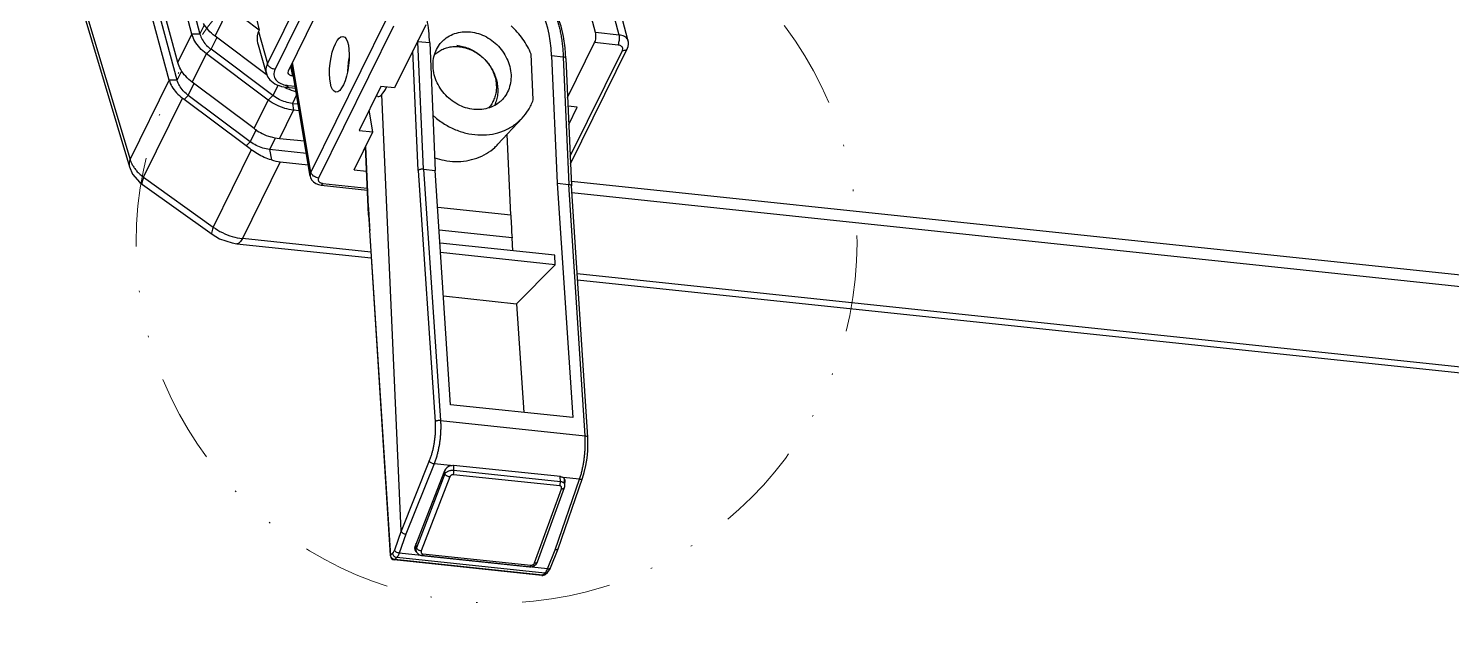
# Model space of a CAD drawing. Header units: millimetres. Extents: x 10368 to 13229, y -13270 to -11269.
# Drawn here: x 12159.2 to 12260.5, y -12797.4 to -12755.4 of the extents above; entities that cross this region are included whole.
import ezdxf

# ---------------------------------------------------------------- set-up
doc = ezdxf.new("R2010")
doc.units = ezdxf.units.MM
doc.linetypes.add('DIVIDE', pattern=[31.75, 12.7, -6.35, 0, -6.35, 0, -6.35])
doc.layers.add('hatch', color=56, linetype='Continuous', lineweight=9)

# ---------------------------------------------------------------- blocks, each defined once
blk = doc.blocks.new('u59')
at = {"color": 7, "linetype": 'Continuous'}
for p, q in [((365.902, 509.129), (138.169, 533.19)), ((138.196, 532.775), (365.929, 508.714)), ((368.221, 530.12), (368.053, 529.977)), ((368.407, 530.173), (368.238, 530.03)), ((368.238, 530.03), (378.776, 528.917)), ((368.447, 530.19), (368.407, 530.173)), ((368.407, 530.173), (378.923, 529.062)), ((368.447, 530.19), (378.963, 529.079)), ((368.753, 529.217), (366.833, 523.93)), ((368.971, 529.302), (367.051, 524.014)), ((367.829, 529.64), (367.285, 528.289)), ((368.043, 529.714), (367.501, 528.369)), ((368.043, 529.714), (378.599, 528.599)), ((376.918, 528.65), (369.223, 529.463)), ((377.014, 528.762), (369.319, 529.575)), ((378.776, 528.917), (378.923, 529.062)), ((378.923, 529.062), (378.963, 529.079)), ((367.284, 528.285), (365.545, 523.255)), ((367.501, 528.369), (365.764, 523.344)), ((367.284, 528.285), (367.285, 528.289)), ((375.004, 523.174), (377.035, 528.45)), ((375.349, 522.953), (377.379, 528.229)), ((375.373, 522.743), (377.463, 528.098)), ((377.379, 528.229), (377.386, 527.9)), ((377.412, 528.336), (377.419, 527.985)), ((377.496, 528.266), (377.463, 528.098)), ((378.131, 527.246), (378.599, 528.599)), ((378.475, 527.025), (378.945, 528.386)), ((379.067, 528.608), (379.214, 528.754)), ((379.214, 528.754), (380.704, 505.621)), ((380.723, 505.622), (379.231, 528.8)), ((376.12, 522.25), (378.131, 527.246)), ((376.461, 522.031), (378.474, 527.032)), ((378.475, 527.025), (379.847, 495.944)), ((366.302, 502.918), (142.644, 526.549)), ((151.09, 524.866), (366.347, 502.122)), ((367.172, 523.817), (374.749, 523.016)), ((365.764, 523.344), (366.933, 523.22)), ((366.805, 523.737), (366.833, 523.331)), ((366.805, 523.737), (366.805, 523.737)), ((367.117, 523.156), (374.735, 522.351)), ((367.129, 523.517), (367.155, 523.152)), ((367.129, 523.517), (374.706, 522.716)), ((375.349, 522.953), (375.357, 522.714)), ((374.706, 522.716), (374.719, 522.353)), ((374.951, 522.373), (376.12, 522.25)), ((365.18, 520.349), (366.332, 502.449)), ((365.372, 520.245), (366.524, 502.35)), ((375.663, 519.158), (365.372, 520.245)), ((367.358, 502.262), (366.244, 518.952)), ((366.244, 518.952), (374.95, 518.032)), ((376.866, 501.257), (375.663, 519.158)), ((377.25, 501.341), (376.047, 519.248)), ((370.259, 510.836), (369.742, 518.583)), ((374.95, 518.032), (376.032, 501.345)), ((370.259, 510.836), (367.493, 508.06)), ((375.453, 510.287), (370.259, 510.836)), ((367.493, 508.06), (367.523, 507.382)), ((367.493, 508.06), (375.653, 507.198)), ((390.166, 506.565), (380.598, 507.576)), ((367.523, 507.382), (375.697, 506.518)), ((370.51, 507.066), (370.571, 506.151)), ((380.624, 507.161), (389.767, 506.195)), ((370.571, 506.151), (375.756, 505.604)), ((380.721, 505.667), (380.704, 505.621)), ((387.073, 500.723), (389.767, 506.195)), ((391.921, 505.892), (391.921, 505.892)), ((396.881, 502.346), (391.921, 505.892)), ((370.66, 504.542), (370.915, 498.767)), ((370.66, 504.542), (375.861, 503.993)), ((380.786, 504.536), (380.813, 503.955)), ((389.13, 499.873), (391.841, 505.38)), ((396.801, 501.833), (391.841, 505.38)), ((380.792, 503.993), (380.794, 503.954)), ((380.811, 503.994), (380.794, 503.954)), ((380.794, 503.954), (380.984, 499.639)), ((380.813, 503.955), (381.002, 499.675)), ((384.167, 502.393), (380.867, 502.742)), ((384.034, 502.27), (380.873, 502.604)), ((366.733, 493.366), (366.332, 502.45)), ((366.925, 493.271), (366.524, 502.35)), ((367.358, 502.262), (366.524, 502.35)), ((367.758, 493.183), (367.358, 502.262)), ((379.01, 491.072), (384.338, 501.892)), ((384.936, 501.747), (386.273, 493.81)), ((396.801, 501.833), (394.027, 496.2)), ((397.066, 502.202), (396.881, 502.346)), ((397.579, 501.606), (397.066, 502.202)), ((397.812, 501.087), (397.579, 501.606)), ((366.402, 500.87), (362.35, 492.64)), ((376.433, 492.266), (376.032, 501.345)), ((376.866, 501.257), (376.032, 501.345)), ((376.866, 501.257), (377.266, 492.178)), ((377.25, 501.341), (377.626, 492.818)), ((379.559, 490.639), (384.887, 501.459)), ((381.804, 501.303), (380.473, 498.6)), ((381.804, 501.303), (380.926, 501.395)), ((384.887, 501.459), (386.2, 493.662)), ((387.073, 500.723), (385.073, 500.935)), ((387.826, 499.853), (387.703, 500.598)), ((397.761, 500.56), (394.98, 494.913)), ((404.94, 476.534), (397.761, 500.56)), ((404.995, 477.046), (397.811, 501.089)), ((366.426, 500.325), (362.718, 492.793)), ((371.576, 499.48), (369.844, 497.613)), ((385.208, 500.129), (387.826, 499.853)), ((387.419, 499.026), (387.826, 499.853)), ((389.205, 499.302), (389.506, 499.587)), ((389.506, 499.587), (393.916, 496.284)), ((379.913, 495.368), (381.453, 498.496)), ((380.473, 498.6), (380.741, 497.051)), ((381.453, 498.496), (380.473, 498.6)), ((385.353, 499.272), (387.13, 499.085)), ((387.13, 499.085), (386.129, 497.052)), ((388.78, 498.438), (389.205, 499.302)), ((389.205, 499.302), (393.615, 495.998)), ((366.526, 498.064), (365.926, 496.846)), ((388.923, 498.368), (387.922, 496.335)), ((388.923, 498.368), (393.333, 495.064)), ((365.926, 496.846), (366.583, 496.777)), ((385.719, 497.095), (386.129, 497.052)), ((386.209, 496.569), (385.801, 496.612)), ((385.91, 495.962), (386.209, 496.569)), ((386.209, 496.569), (386.129, 497.052)), ((366.611, 496.142), (364.689, 492.24)), ((369.067, 496.323), (369.211, 493.062)), ((376.715, 490.969), (378.933, 495.472)), ((378.933, 495.472), (379.913, 495.368)), ((380.12, 496.081), (380.256, 496.066)), ((386.648, 495.42), (385.99, 495.49)), ((387.219, 495.268), (387.588, 496.017)), ((387.588, 496.017), (387.922, 496.335)), ((387.588, 496.017), (391.998, 492.714)), ((387.922, 496.335), (392.332, 493.031)), ((393.615, 495.998), (393.19, 495.134)), ((393.615, 495.998), (393.916, 496.284)), ((386.515, 495.297), (386.013, 495.35)), ((386.135, 494.628), (386.183, 494.623)), ((386.183, 494.623), (386.324, 493.914)), ((386.511, 494.394), (386.487, 494.245)), ((387.973, 494.584), (391.716, 491.78)), ((388.649, 492.393), (388.063, 494.423)), ((393.333, 495.064), (392.332, 493.031)), ((394.408, 494.922), (394.082, 494.261)), ((394.408, 494.922), (400.104, 473.717)), ((394.408, 494.922), (394.979, 494.917)), ((394.98, 494.913), (400.68, 473.693)), ((386.487, 494.245), (380.925, 482.948)), ((381.881, 482.847), (387.444, 494.144)), ((382.423, 482.444), (387.986, 493.741)), ((388.627, 491.444), (387.986, 493.741)), ((394.363, 493.666), (393.362, 491.633)), ((394.363, 493.666), (400.064, 472.441)), ((363.022, 492.416), (364.689, 492.24)), ((366.925, 493.271), (367.758, 493.183)), ((391.998, 492.714), (391.573, 491.85)), ((391.998, 492.714), (392.332, 493.031)), ((362.295, 492.127), (364.345, 484.386)), ((362.943, 491.704), (364.906, 484.295)), ((362.943, 491.704), (364.623, 491.526)), ((364.623, 491.526), (366.562, 484.206)), ((376.433, 492.266), (377.266, 492.178)), ((388.579, 491.347), (388.627, 491.444)), ((391.716, 491.78), (390.715, 489.747)), ((392.791, 491.638), (392.465, 490.977)), ((398.487, 470.433), (392.791, 491.638)), ((392.791, 491.638), (393.362, 491.633)), ((393.362, 491.633), (399.063, 470.408)), ((388.746, 490.654), (388.579, 491.347)), ((388.579, 491.347), (390.715, 489.747))]:
    blk.add_line(p, q, dxfattribs=at)
for points in [[(368.053, 529.977), (367.993, 529.919), (367.891, 529.772), (367.829, 529.639)], [(369.319, 529.575), (369.242, 529.577), (369.136, 529.561), (369.033, 529.523), (368.937, 529.464), (368.855, 529.388), (368.79, 529.297), (368.753, 529.217)], [(377.412, 528.336), (377.411, 528.356), (377.391, 528.462), (377.347, 528.558), (377.282, 528.639), (377.198, 528.703), (377.099, 528.745), (377.014, 528.762)], [(366.833, 523.93), (366.813, 523.856), (366.804, 523.755), (366.805, 523.737)], [(365.545, 523.255), (365.425, 522.861), (365.313, 522.367), (365.231, 521.847), (365.181, 521.316), (365.165, 520.791), (365.18, 520.349)], [(391.921, 505.892), (391.387, 506.21), (390.497, 506.514), (390.166, 506.565)], [(380.786, 504.536), (380.753, 505.139), (380.723, 505.622)], [(384.936, 501.746), (384.914, 501.839), (384.836, 502.008), (384.713, 502.157), (384.547, 502.277), (384.347, 502.359), (384.167, 502.393)], [(362.35, 492.64), (362.305, 492.53), (362.273, 492.364), (362.28, 492.199), (362.295, 492.127)], [(366.733, 493.366), (366.788, 492.605), (366.903, 491.795), (367.076, 491.062), (367.304, 490.45), (367.578, 489.984), (367.895, 489.667), (368.25, 489.502), (368.369, 489.481)]]:
    blk.add_lwpolyline(points, dxfattribs=at)
for centre, radius, start, end in [((368.415, 529.892), 0.3, 103.93271, 130.35949), ((368.416, 529.89), 0.302, 91.84715, 103.8884), ((368.416, 529.892), 0.299, 83.98962, 91.87459), ((378.932, 528.781), 0.3, 3.66963, 83.97066), ((297.909, 500.302), 82.965, 2.55027, 3.67583), ((394.875, 499.214), 3.252, 48.33045, 53.66904), ((413.228, 531.25), 39.563, 232.47543, 233.15878), ((386.669, 495.359), 3.758, 63.18867, 73.22859), ((386.669, 495.348), 3.769, 55.14659, 63.25368), ((386.739, 495.452), 3.643, 53.16396, 55.11495), ((385.1, 492.226), 3.6, 73.2587, 76.24998), ((385.052, 492.075), 3.758, 63.18867, 73.22859), ((417.201, 527.366), 38.837, 233.16147, 233.36706), ((386.313, 493.386), 1.921, 81.09507, 83.98808), ((387.012, 494.12), 1.094, 16.10562, 19.15398), ((377.341, 492.887), 0.713, 263.98965, 267.50671), ((390.156, 492.747), 12.902, 182.52736, 182.88448)]:
    blk.add_arc(centre, radius, start, end, dxfattribs=at)
for centre, major_axis, ratio, start_param, end_param in [((376.997, 528.147), (0.439, 0.313), 0.7604472, -0.4897184, 0.2402313), ((376.413, 521.905), (2.059, 5.13), 0.0240522, -0.0529906, -0.0268129), ((367.276, 523.599), (0.441, 0.28), 0.7856511, -3.9316551, -2.8047195), ((374.906, 522.793), (0.447, 0.283), 0.7636469, -1.9312366, -0.804301), ((358.087, 492.489), (3.769, 33.288), 0.3626972, -1.1595632, -1.1072034), ((387.472, 498.308), (2.6, -1.502), 0.7360489, 1.8910266, 2.1146017), ((379.929, 494.09), (0.233, 1.987), 0.3701865, 0.4127018, 0.885125), ((379.929, 494.09), (0.188, 1.991), 0.3251293, -0.003821, 0.4049719), ((381.607, 493.912), (0.188, 1.991), 0.3251293, -1.8841409, -1.3425578), ((370.01, 495.341), (0.675, 5.962), 0.3626972, -4.3011559, -2.7565395), ((386.366, 493.138), (2.149, -1.864), 0.522124, 0.1363282, 0.6787336), ((364.782, 491.865), (0.042, 0.498), 0.3644333, 0.7500874, 2.3470637), ((378.49, 494.445), (0.587, 5.971), 0.3326606, -4.306303, -3.9835843)]:
    blk.add_ellipse(centre, major_axis=major_axis, ratio=ratio, start_param=start_param, end_param=end_param, dxfattribs=at)
blk.add_ellipse((382.862, 493.78), major_axis=(0.25, 1.985), ratio=0.330706, dxfattribs=at)
for points, start_tangent, end_tangent in [([(368.238, 530.03), (368.169, 529.954), (368.103, 529.847), (368.043, 529.714)], (-0.7554992, -0.6551496), (-0.3665252, -0.9304081)), ([(368.238, 530.03), (368.133, 530.021), (368.053, 529.977)], (-0.993332, 0.115289), (-0.7632715, -0.6460779)), ([(368.407, 530.173), (368.323, 530.17), (368.247, 530.139), (368.221, 530.12)], (-0.993332, 0.1152891), (-0.7622628, -0.6472676)), ([(368.043, 529.714), (367.941, 529.713), (367.864, 529.684), (367.829, 529.64)], (-0.992225, 0.1244573), (-0.388072, -0.921629)), ([(368.971, 529.302), (368.9, 529.302), (368.838, 529.29), (368.79, 529.266), (368.759, 529.231), (368.753, 529.217)], (-0.9952207, 0.0976516), (-0.3382365, -0.9410612)), ([(369.223, 529.463), (369.181, 529.463), (369.137, 529.454), (369.094, 529.437), (369.054, 529.411), (369.019, 529.379), (368.99, 529.342), (368.971, 529.302)], (-0.9944927, 0.1048057), (-0.3414899, -0.9398854)), ([(369.223, 529.463), (369.248, 529.518), (369.276, 529.555), (369.304, 529.574), (369.319, 529.575)], (0.3503189, 0.9366305), (0.9950251, -0.099625)), ([(378.599, 528.599), (378.653, 528.732), (378.713, 528.839), (378.776, 528.917)], (0.3339566, 0.9425884), (0.7199302, 0.6940465)), ([(378.776, 528.917), (378.885, 528.885), (378.978, 528.815), (379.042, 528.718), (379.067, 528.608)], (0.9954747, -0.0950272), (0.0311108, -0.9995159)), ([(378.923, 529.062), (379.01, 529.041), (379.09, 528.994), (379.155, 528.925), (379.198, 528.843), (379.214, 528.754)], (0.9954747, -0.0950272), (0.0311108, -0.9995159)), ([(367.285, 528.289), (367.323, 528.336), (367.4, 528.366), (367.501, 528.369)], (0.3826834, 0.9238796), (0.9944646, -0.1050721)), ([(376.918, 528.65), (376.943, 528.705), (376.971, 528.742), (376.999, 528.761), (377.014, 528.762)], (0.3503192, 0.9366304), (0.9949503, -0.1003686)), ([(377.035, 528.45), (377.046, 528.491), (377.047, 528.531), (377.037, 528.568), (377.018, 528.599), (376.991, 528.624), (376.957, 528.642), (376.918, 528.65)], (0.3590943, 0.9333013), (-0.9944326, 0.1053744)), ([(377.035, 528.45), (377.11, 528.435), (377.184, 528.408), (377.253, 528.371), (377.311, 528.327), (377.354, 528.278), (377.379, 528.229)], (0.99365, -0.112515), (0.308023, -0.9513789)), ([(377.379, 528.229), (377.407, 528.294), (377.412, 528.336)], (0.5292066, 0.848493), (-0.0175547, 0.9998459)), ([(378.599, 528.599), (378.712, 528.575), (378.818, 528.526), (378.9, 528.46), (378.945, 528.386)], (0.9963089, -0.0858406), (0.3102321, -0.9506609)), ([(378.945, 528.386), (378.983, 528.479), (379.024, 528.554), (379.067, 528.608)], (0.3269054, 0.9450571), (0.7114963, 0.7026898)), ([(379.231, 528.8), (379.231, 528.793), (379.214, 528.754)], (0.0841409, -0.9964539), (-0.6273532, -0.7787348)), ([(378.474, 527.032), (378.427, 527.105), (378.346, 527.171), (378.242, 527.22), (378.131, 527.246)], (-0.3423722, 0.9395644), (-0.9944646, 0.1050721)), ([(367.051, 524.014), (366.98, 524.015), (366.918, 524.002), (366.87, 523.978), (366.839, 523.943), (366.833, 523.93)], (-0.9952207, 0.0976517), (-0.3381944, -0.9410763)), ([(367.051, 524.014), (367.041, 523.974), (367.041, 523.934), (367.051, 523.898), (367.071, 523.867), (367.099, 523.842), (367.133, 523.825), (367.172, 523.817)], (-0.3411836, -0.9399967), (0.9944343, -0.1053583)), ([(367.172, 523.817), (367.152, 523.749), (367.137, 523.672), (367.13, 523.593), (367.129, 523.517)], (-0.3503192, -0.9366304), (0.0511896, -0.998689)), ([(365.764, 523.344), (365.673, 523.058), (365.601, 522.792), (365.543, 522.534), (365.492, 522.269), (365.447, 521.991), (365.411, 521.707), (365.385, 521.422), (365.367, 521.144), (365.358, 520.867), (365.358, 520.572), (365.372, 520.245)], (-0.3291816, -0.9442666), (0.0643925, -0.9979246)), ([(365.764, 523.344), (365.661, 523.339), (365.584, 523.307), (365.545, 523.255)], (-0.9963089, 0.0858408), (-0.3318394, -0.9433359)), ([(366.805, 523.737), (366.807, 523.72), (366.831, 523.659), (366.878, 523.606), (366.946, 523.564), (367.031, 523.533), (367.129, 523.517)], (0.0670352, -0.9977506), (0.9954409, -0.0953806)), ([(367.117, 523.156), (367.02, 523.177), (366.933, 523.22)], (-0.9944646, 0.1050721), (-0.8333836, 0.5526951)), ([(374.749, 523.016), (374.729, 522.948), (374.714, 522.872), (374.707, 522.793), (374.706, 522.716)], (-0.3503222, -0.9366292), (0.0511926, -0.9986888)), ([(374.706, 522.716), (374.813, 522.711), (374.924, 522.721), (375.032, 522.745), (375.134, 522.782), (375.224, 522.831), (375.297, 522.889), (375.349, 522.953)], (0.9933986, -0.1147134), (0.5176332, 0.8556026)), ([(374.749, 523.016), (374.792, 523.016), (374.836, 523.025), (374.879, 523.042), (374.92, 523.067), (374.955, 523.098), (374.984, 523.134), (375.004, 523.174)], (0.9944913, -0.1048188), (0.359396, 0.9331851)), ([(375.004, 523.174), (375.079, 523.159), (375.154, 523.132), (375.222, 523.095), (375.28, 523.051), (375.323, 523.002), (375.349, 522.953)], (0.99365, -0.1125154), (0.3080234, -0.9513788)), ([(374.951, 522.373), (374.84, 522.351), (374.735, 522.351)], (-0.9598517, -0.2805081), (-0.9944646, 0.1050721)), ([(375.663, 519.158), (375.649, 519.485), (375.65, 519.779), (375.662, 520.056), (375.683, 520.334), (375.715, 520.618), (375.757, 520.902), (375.808, 521.179), (375.867, 521.443), (375.935, 521.701), (376.016, 521.965), (376.12, 522.25)], (-0.0668927, 0.9977602), (0.3710322, 0.92862)), ([(376.047, 519.248), (376.034, 519.543), (376.035, 519.807), (376.046, 520.057), (376.065, 520.307), (376.094, 520.562), (376.132, 520.818), (376.179, 521.068), (376.232, 521.305), (376.293, 521.537), (376.367, 521.775), (376.461, 522.031)], (-0.0670199, 0.9977516), (0.3732944, 0.927713)), ([(376.12, 522.25), (376.23, 522.222), (376.334, 522.171), (376.415, 522.104), (376.461, 522.031)], (0.992225, -0.1244573), (0.3421379, -0.9396498)), ([(365.372, 520.245), (365.275, 520.265), (365.207, 520.301), (365.18, 520.346), (365.18, 520.349)], (-0.9943262, 0.1063736), (-0.0481339, 0.9988409)), ([(375.663, 519.158), (375.776, 519.156), (375.888, 519.172), (375.983, 519.205), (376.047, 519.248)], (0.9946013, -0.1037698), (0.6832096, 0.7302224)), ([(389.767, 506.195), (389.965, 506.481), (390.166, 506.565)], (0.4417338, 0.8971462), (0.9956101, -0.0935979)), ([(391.841, 505.38), (391.194, 505.772), (390.487, 506.05), (389.767, 506.195)], (-0.8068951, 0.5906948), (-0.9944774, 0.1049512)), ([(391.841, 505.38), (391.952, 505.708), (391.931, 505.884), (391.92, 505.891)], (0.4060127, 0.9138674), (-0.8928757, 0.4503031)), ([(366.332, 502.449), (366.332, 502.446), (366.36, 502.403), (366.427, 502.37), (366.524, 502.35)], (0.0423973, -0.9991008), (0.9944646, -0.1050721)), ([(384.034, 502.27), (384.088, 502.354), (384.146, 502.392), (384.167, 502.392)], (0.4417338, 0.8971462), (0.9907192, -0.1359242)), ([(384.338, 501.892), (384.362, 501.966), (384.362, 502.039), (384.337, 502.108), (384.289, 502.167), (384.22, 502.216), (384.133, 502.251), (384.034, 502.27)], (0.4415024, 0.8972601), (-0.9944462, 0.1052465)), ([(384.338, 501.892), (384.488, 501.858), (384.632, 501.789), (384.754, 501.693), (384.842, 501.579), (384.887, 501.459)], (0.9944646, -0.105072), (0.1806703, -0.9835437)), ([(384.887, 501.459), (384.936, 501.606), (384.936, 501.746)], (0.4489275, 0.8935682), (-0.1639206, 0.9864735)), ([(396.801, 501.833), (396.912, 502.161), (396.89, 502.338), (396.88, 502.344)], (0.4060121, 0.9138677), (-0.8932693, 0.449522)), ([(397.428, 501.217), (397.247, 501.436), (397.037, 501.643)], (-0.5953501, 0.8034664), (-0.7466117, 0.6652601)), ([(376.075, 500.45), (375.409, 500.624), (374.607, 500.709), (373.823, 500.656), (373.079, 500.466), (372.399, 500.146), (371.803, 499.704), (371.576, 499.48)], (-0.9482025, 0.3176664), (-0.6799728, -0.7332374)), ([(376.866, 501.257), (376.979, 501.255), (377.091, 501.27), (377.186, 501.3), (377.25, 501.341)], (0.9944646, -0.1050721), (0.7063328, 0.70788)), ([(387.703, 500.598), (388.205, 500.416), (388.685, 500.172), (389.13, 499.873)], (0.9597877, -0.2807269), (0.7931359, -0.6090447)), ([(397.761, 500.56), (397.686, 500.774), (397.575, 500.995), (397.428, 501.217)], (-0.2693486, 0.9630428), (-0.5953501, 0.8034664)), ([(397.761, 500.56), (397.836, 500.963), (397.811, 501.087)], (0.4150635, 0.9097924), (-0.2908281, 0.9567753)), ([(387.826, 499.853), (388.306, 499.755), (388.776, 499.567), (389.205, 499.302)], (0.9944646, -0.1050721), (0.8003281, -0.5995623)), ([(376.217, 497.41), (376.024, 497.578), (375.284, 498.099), (374.48, 498.488), (373.64, 498.731), (372.792, 498.821), (371.966, 498.753), (371.189, 498.531), (370.489, 498.163), (369.889, 497.659), (369.845, 497.613)], (-0.7392956, 0.6733811), (-0.679994, -0.7332176)), ([(387.13, 499.085), (387.754, 498.958)], (0.9944646, -0.1050721), (0.9576634, -0.2878904)), ([(369.845, 497.613), (369.409, 497.039), (369.067, 496.323)], (-0.679994, -0.7332176), (-0.3352426, -0.9421318)), ([(371.279, 496.31), (371.47, 496.487), (371.923, 496.776), (372.444, 496.955), (373.004, 497.015), (373.586, 496.953), (374.157, 496.774), (374.699, 496.483), (375.182, 496.095), (375.59, 495.624), (375.901, 495.095), (376.105, 494.527), (376.191, 493.948)], (0.6924394, 0.7214761), (0.0441051, -0.9990269)), ([(374.509, 492.435), (374.09, 492.51), (373.679, 492.646), (373.283, 492.839), (372.912, 493.085), (372.573, 493.379), (372.275, 493.714), (372.025, 494.082), (371.827, 494.476), (371.686, 494.886), (371.606, 495.304), (371.587, 495.719), (371.631, 496.124), (371.737, 496.508), (371.828, 496.723)], (-0.9944646, 0.1050721), (0.4352176, 0.9003253)), ([(374.317, 492.533), (373.94, 492.6), (373.57, 492.722), (373.214, 492.896), (372.88, 493.117), (372.575, 493.382), (372.307, 493.683), (372.081, 494.015), (371.903, 494.369), (371.777, 494.738), (371.704, 495.114), (371.688, 495.488), (371.727, 495.852), (371.823, 496.198), (371.971, 496.518), (372.169, 496.805), (372.247, 496.893)], (-0.9944646, 0.1050721), (0.6821409, 0.7312208)), ([(386.129, 497.052), (386.753, 496.925), (387.364, 496.681), (387.922, 496.335)], (0.9944646, -0.1050721), (0.8003281, -0.5995623)), ([(386.209, 496.569), (386.689, 496.471), (387.159, 496.283), (387.588, 496.017)], (0.9944646, -0.1050721), (0.8003281, -0.5995623)), ([(370.642, 494.534), (370.678, 495.101), (370.833, 495.631), (371.1, 496.099), (371.279, 496.31)], (-0.0441051, 0.9990269), (0.6924394, 0.7214761)), ([(386.515, 495.297), (386.603, 495.409), (386.647, 495.414)], (0.4417338, 0.8971462), (0.9942238, -0.1073269)), ([(387.311, 495.243), (386.648, 495.42)], (-0.9073758, 0.4203202), (-0.9944646, 0.1050721)), ([(393.615, 495.998), (393.928, 495.722)], (0.8003281, -0.5995623), (0.6947392, -0.7192618)), ([(393.928, 495.722), (393.976, 495.671), (394.246, 495.305)], (0.6947392, -0.7192618), (0.4985708, -0.866849)), ([(394.98, 494.913), (394.785, 495.374), (394.461, 495.811), (394.027, 496.2)], (-0.2594324, 0.9657613), (-0.8024738, 0.5966873)), ([(375.5, 492.117), (375.363, 491.994), (374.91, 491.705), (374.389, 491.526), (373.829, 491.467), (373.247, 491.528), (372.676, 491.707), (372.134, 491.999), (371.651, 492.386), (371.243, 492.857), (370.932, 493.386), (370.728, 493.954), (370.642, 494.534)], (-0.7167433, -0.6973371), (-0.0441051, 0.9990269)), ([(386.183, 494.623), (386.394, 494.554), (386.506, 494.416), (386.511, 494.394)], (0.9944646, -0.1050721), (0.1668846, -0.9859764)), ([(387.524, 494.536), (387.376, 494.897), (387.018, 495.164), (386.611, 495.284)], (-0.0892212, 0.9960118), (-0.9878929, 0.1551376)), ([(387.803, 494.887), (387.311, 495.243)], (-0.6647995, 0.7470219), (-0.9073758, 0.4203202)), ([(387.444, 494.144), (387.524, 494.536)], (0.4417338, 0.8971462), (-0.0892212, 0.9960118)), ([(388.045, 494.479), (387.803, 494.887)], (-0.3279732, 0.944687), (-0.6647995, 0.7470219)), ([(387.986, 493.741), (388.092, 494.265), (388.062, 494.423)], (0.4417338, 0.8971462), (-0.2843834, 0.9587106)), ([(393.333, 495.064), (393.803, 494.639)], (0.8003281, -0.5995623), (0.6736117, -0.7390854)), ([(393.803, 494.639), (394.154, 494.163)], (0.6736117, -0.7390854), (0.4985886, -0.8668388)), ([(394.246, 495.305), (394.408, 494.922)], (0.4985708, -0.866849), (0.2594324, -0.9657613)), ([(376.191, 493.948), (376.155, 493.381), (376, 492.85), (375.733, 492.382), (375.5, 492.117)], (0.0441051, -0.9990269), (-0.7167433, -0.6973371)), ([(387.444, 494.144), (387.68, 494.074), (387.765, 494.024)], (0.9944646, -0.1050721), (0.8252898, -0.5647095)), ([(387.765, 494.024), (387.877, 493.927)], (0.8252898, -0.5647095), (0.6752655, -0.7375747)), ([(387.877, 493.927), (387.986, 493.741)], (0.6752655, -0.7375747), (0.268877, -0.9631745)), ([(394.154, 494.163), (394.363, 493.666)], (0.4985886, -0.8668388), (0.2594324, -0.9657613)), ([(362.718, 492.793), (362.575, 492.79), (362.456, 492.749), (362.37, 492.675), (362.35, 492.64)], (-0.9944646, 0.105072), (-0.439835, -0.8980786)), ([(362.718, 492.793), (362.693, 492.719), (362.694, 492.646), (362.718, 492.578), (362.767, 492.518), (362.836, 492.47), (362.923, 492.435), (363.022, 492.416)], (-0.4415024, -0.8972601), (0.9944462, -0.1052465)), ([(363.022, 492.416), (362.975, 492.294), (362.942, 492.146), (362.924, 491.988), (362.925, 491.836), (362.943, 491.704)], (-0.4417338, -0.8971462), (0.2263622, -0.9740432)), ([(366.733, 493.366), (366.733, 493.363), (366.761, 493.322), (366.828, 493.29), (366.925, 493.271)], (0.0131036, -0.9999141), (0.9944646, -0.1050721)), ([(368.124, 489.556), (368.021, 489.619), (367.874, 489.746), (367.733, 489.913), (367.602, 490.119), (367.479, 490.362), (367.367, 490.639), (367.266, 490.951), (367.176, 491.295), (367.098, 491.666), (367.035, 492.058), (366.985, 492.462), (366.949, 492.869), (366.925, 493.271)], (-0.8885041, 0.4588686), (-0.0441056, 0.9990269)), ([(369.211, 493.062), (369.477, 492.51), (369.806, 491.986), (370.194, 491.499), (370.633, 491.057)], (0.3815861, -0.9243333), (0.7418974, -0.6705134)), ([(376.075, 493.088), (376, 493.02), (375.716, 492.818), (375.398, 492.665), (375.054, 492.565), (374.691, 492.521), (374.317, 492.533)], (-0.7274866, -0.6861219), (-0.9944646, 0.1050721)), ([(392.311, 492.438), (391.998, 492.714)], (-0.6947392, 0.7192618), (-0.8003281, 0.5995623)), ([(392.629, 492.021), (392.359, 492.387), (392.311, 492.438)], (-0.4985708, 0.866849), (-0.6947392, 0.7192618)), ([(392.332, 493.031), (392.802, 492.607), (393.153, 492.13), (393.362, 491.633)], (0.8003281, -0.5995623), (0.2594324, -0.9657613)), ([(362.295, 492.127), (362.337, 492.024), (362.433, 491.905), (362.572, 491.808), (362.744, 491.74), (362.943, 491.704)], (0.2581316, -0.9661098), (0.9954546, -0.095237)), ([(391.716, 491.78), (392.186, 491.355)], (0.8003281, -0.5995623), (0.6736117, -0.7390854)), ([(392.186, 491.355), (392.537, 490.879)], (0.6736117, -0.7390854), (0.4985886, -0.8668388)), ([(392.791, 491.638), (392.629, 492.021)], (-0.2594324, 0.9657613), (-0.4985708, 0.866849))]:
    blk.add_spline(points, degree=3, dxfattribs=dict(at, start_tangent=start_tangent, end_tangent=end_tangent))
at = {"layer": 'hatch', "color": 4, "linetype": 'DIVIDE', "ltscale": 0.5}
blk.add_circle((371.673, 506.496), 25.666, dxfattribs=at)

msp = doc.modelspace()

# ---------------------------------------------------------------- block references
at = {"rotation": 180}
msp.add_blockref('u59', (12564.2, -12264.16), dxfattribs=at)

doc.saveas('drawing.dxf')
